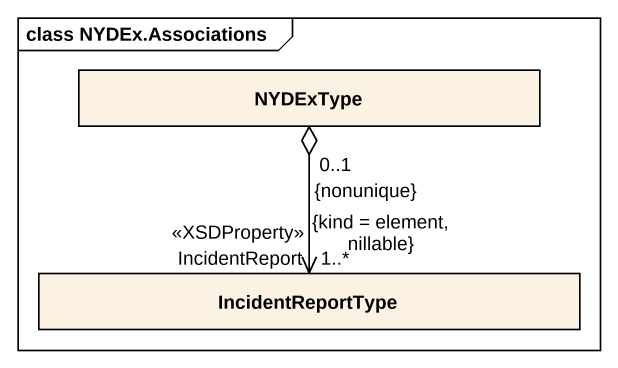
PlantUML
@startuml
mainframe class NYDEx.Associations
hide circle
hide empty members
class NYDExType
class IncidentReportType
NYDExType "0..1\n{nonunique}" o--> "IncidentReport\n<<XSDProperty>>\n1..*\n{kind = element, nillable}" IncidentReportType
@enduml
